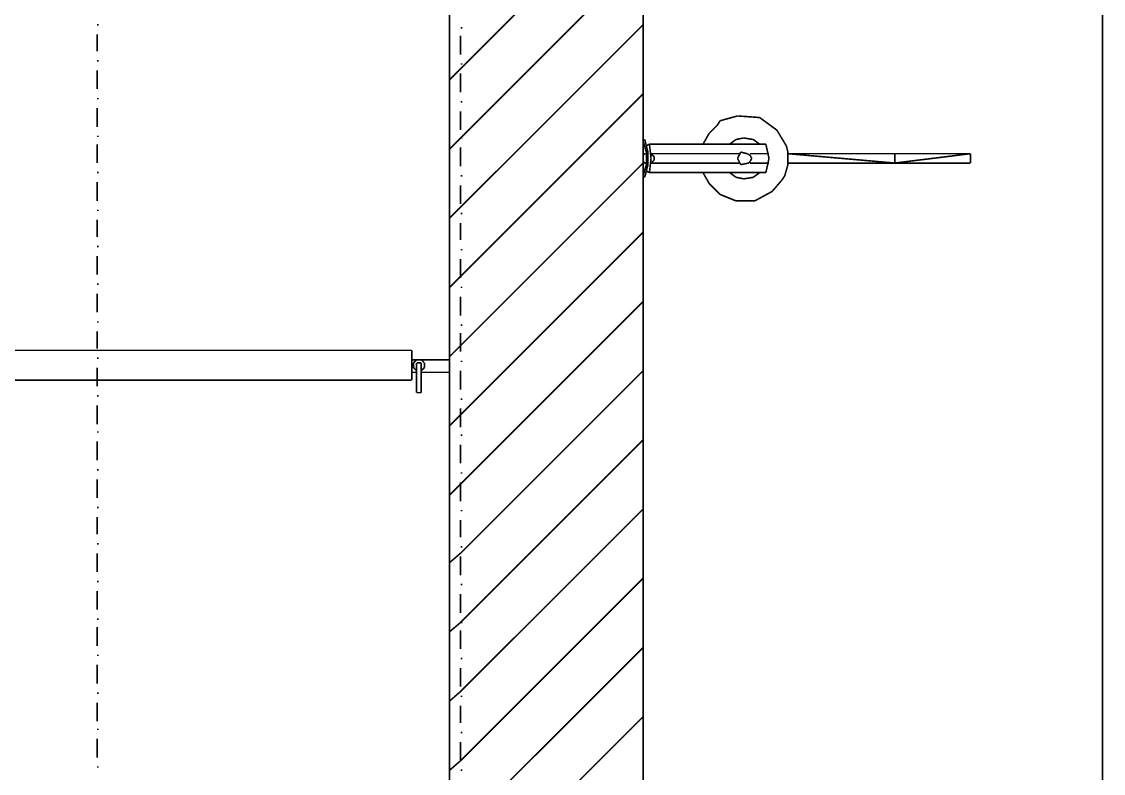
# Model space of a CAD drawing. Header units: metres. Extents: x -593 to 248, y 430 to 1024.
# Drawn here: x -460.59 to -431.43, y 577.85 to 598.11 of the extents above; entities that cross this region are included whole.
import ezdxf

# ---------------------------------------------------------------- set-up
doc = ezdxf.new("R2010")
doc.units = ezdxf.units.M
doc.header["$MEASUREMENT"] = 0
doc.layers.add('C00-00-00-BLACK', color=7, linetype='Continuous')

msp = doc.modelspace()

# ---------------------------------------------------------------- linework, layer by layer
at = {"layer": 'C00-00-00-BLACK', "const_width": 0.0423}
for points in [[(-431.456, 538.81), (-431.456, 660.761)], [(-449.057, 556.444), (-449.057, 605.064)], [(-443.841, 551.272), (-443.841, 604.853)], [(-448.76, 594.975), (-444.138, 599.595)], [(-448.76, 596.841), (-446.511, 599.087)], [(-458.558, 598.026), (-458.515, 598.026)], [(-448.76, 593.111), (-443.841, 598.026)], [(-458.558, 597.307), (-458.558, 597.772)], [(-448.76, 597.942), (-448.718, 597.942)], [(-448.76, 597.73), (-448.76, 597.223)], [(-458.558, 597.053), (-458.515, 597.053)], [(-448.76, 596.968), (-448.718, 596.968)], [(-458.558, 596.291), (-458.558, 596.798)], [(-449.057, 596.545), (-448.76, 596.841)], [(-448.76, 596.714), (-448.76, 596.203)], [(-458.558, 596.034), (-458.515, 596.034)], [(-448.76, 591.245), (-443.841, 596.162)], [(-458.558, 595.271), (-458.558, 595.78)], [(-448.76, 595.95), (-448.718, 595.95)], [(-448.76, 595.696), (-448.76, 595.187)], [(-441.761, 595.441), (-441.847, 595.314)], [(-441.296, 595.569), (-441.761, 595.441)], [(-440.7, 595.526), (-441.296, 595.569)], [(-440.236, 595.187), (-440.7, 595.526)], [(-442.058, 595.103), (-442.227, 594.807)], [(-441.847, 595.314), (-442.058, 595.103)], [(-439.981, 594.764), (-440.236, 595.187)], [(-458.558, 595.018), (-458.515, 595.018)], [(-458.558, 594.299), (-458.558, 594.807)], [(-449.057, 594.679), (-448.76, 594.975)], [(-448.76, 594.975), (-448.718, 594.975)], [(-443.797, 594.934), (-443.841, 594.891)], [(-443.754, 594.595), (-443.841, 594.891)], [(-443.711, 594.595), (-443.797, 594.934)], [(-443.67, 594.807), (-443.754, 594.764)], [(-443.627, 594.425), (-443.67, 594.807)], [(-443.67, 594.807), (-440.532, 594.807)], [(-441.338, 594.934), (-441.508, 594.807)], [(-441.127, 594.975), (-441.338, 594.934)], [(-440.87, 594.934), (-441.127, 594.975)], [(-440.7, 594.807), (-440.87, 594.934)], [(-440.447, 594.425), (-440.532, 594.807)], [(-448.76, 594.722), (-448.76, 594.213)], [(-443.797, 594.552), (-443.841, 594.511)], [(-443.754, 594.552), (-443.797, 594.552)], [(-443.754, 594.256), (-443.754, 594.595)], [(-443.711, 594.256), (-443.711, 594.595)], [(-443.543, 594.468), (-443.627, 594.552)], [(-443.627, 594.552), (-441.254, 594.552)], [(-441.211, 594.595), (-441.296, 594.425)], [(-441.042, 594.552), (-441.211, 594.595)], [(-440.958, 594.511), (-441.042, 594.552)], [(-440.958, 594.552), (-440.447, 594.552)], [(-439.938, 594.595), (-439.981, 594.764)], [(-439.938, 594.256), (-439.938, 594.595)], [(-437.055, 594.299), (-439.938, 594.552)], [(-439.938, 594.552), (-437.055, 594.552)], [(-437.055, 594.299), (-439.938, 594.552)], [(-439.938, 594.552), (-439.938, 594.299)], [(-437.055, 594.552), (-437.055, 594.299)], [(-437.055, 594.552), (-437.055, 594.299)], [(-437.055, 594.299), (-435.017, 594.552)], [(-435.017, 594.552), (-437.055, 594.552)], [(-437.055, 594.299), (-435.017, 594.552)], [(-435.017, 594.552), (-435.017, 594.299)], [(-448.76, 589.38), (-443.841, 594.299)], [(-443.841, 594.341), (-443.841, 594.511)], [(-443.841, 594.341), (-443.797, 594.299)], [(-443.841, 593.957), (-443.754, 594.256)], [(-443.754, 594.299), (-443.797, 594.299)], [(-443.797, 594.299), (-443.754, 594.299)], [(-443.797, 593.915), (-443.711, 594.256)], [(-443.67, 594.042), (-443.627, 594.425)], [(-443.627, 594.299), (-443.543, 594.382)], [(-443.627, 594.299), (-441.254, 594.299)], [(-443.543, 594.382), (-443.543, 594.468)], [(-441.296, 594.425), (-441.211, 594.256)], [(-441.211, 594.256), (-440.999, 594.299)], [(-440.999, 594.299), (-440.958, 594.341)], [(-440.912, 594.425), (-440.958, 594.511)], [(-440.958, 594.341), (-440.912, 594.425)], [(-440.958, 594.299), (-440.447, 594.299)], [(-440.532, 594.042), (-440.447, 594.425)], [(-440.023, 593.957), (-439.938, 594.256)], [(-439.938, 594.299), (-437.055, 594.299)], [(-435.017, 594.299), (-437.055, 594.299)], [(-458.558, 594.042), (-458.515, 594.042)], [(-448.76, 593.957), (-448.718, 593.957)], [(-443.797, 593.915), (-443.841, 593.957)], [(-443.67, 594.042), (-443.754, 594.083)], [(-443.67, 594.042), (-440.532, 594.042)], [(-442.227, 594.042), (-442.058, 593.746)], [(-441.508, 594.042), (-441.338, 593.915)], [(-440.87, 593.915), (-440.7, 594.042)], [(-440.108, 593.83), (-440.023, 593.957)], [(-458.558, 593.28), (-458.558, 593.787)], [(-448.76, 593.703), (-448.76, 593.195)], [(-442.058, 593.746), (-441.847, 593.534)], [(-441.338, 593.915), (-441.127, 593.873)], [(-441.127, 593.873), (-440.87, 593.915)], [(-440.362, 593.534), (-440.108, 593.83)], [(-441.847, 593.534), (-441.761, 593.45)], [(-441.761, 593.45), (-441.338, 593.28)], [(-440.828, 593.28), (-440.362, 593.534)], [(-449.057, 592.814), (-448.76, 593.111)], [(-441.338, 593.28), (-440.828, 593.28)], [(-458.558, 593.025), (-458.515, 593.025)], [(-458.558, 592.306), (-458.558, 592.772)], [(-448.76, 592.941), (-448.718, 592.941)], [(-448.76, 592.687), (-448.76, 592.222)], [(-448.76, 587.514), (-443.841, 592.433)], [(-458.558, 592.05), (-458.515, 592.05)], [(-448.76, 591.964), (-448.718, 591.964)], [(-458.558, 591.288), (-458.558, 591.796)], [(-448.76, 591.711), (-448.76, 591.203)], [(-458.558, 591.034), (-458.515, 591.034)], [(-449.057, 590.949), (-448.76, 591.245)], [(-458.558, 590.272), (-458.558, 590.779)], [(-448.76, 590.949), (-448.718, 590.949)], [(-448.76, 590.695), (-448.76, 590.187)], [(-448.76, 585.648), (-443.841, 590.568)], [(-458.558, 590.014), (-458.515, 590.014)], [(-448.76, 589.93), (-448.718, 589.93)], [(-458.558, 589.295), (-458.558, 589.761)], [(-448.76, 589.718), (-448.76, 589.211)], [(-449.057, 589.084), (-448.76, 589.38)], [(-483.453, 589.252), (-450.075, 589.252)], [(-458.558, 589.041), (-458.515, 589.041)], [(-450.075, 588.449), (-450.075, 589.252)], [(-450.075, 588.998), (-449.057, 588.998)], [(-449.948, 588.998), (-450.032, 588.914)], [(-449.822, 588.998), (-449.948, 588.998)], [(-449.736, 588.914), (-449.822, 588.998)], [(-458.558, 588.279), (-458.558, 588.788)], [(-450.032, 588.914), (-450.032, 588.788)], [(-450.032, 588.788), (-449.948, 588.702)], [(-449.863, 588.914), (-449.948, 588.914)], [(-449.948, 588.914), (-449.948, 588.829)], [(-449.948, 588.11), (-449.948, 588.829)], [(-449.822, 588.914), (-449.863, 588.914)], [(-449.822, 588.829), (-449.822, 588.914)], [(-449.822, 588.11), (-449.822, 588.829)], [(-449.822, 588.702), (-449.736, 588.788)], [(-449.736, 588.788), (-449.736, 588.914)], [(-448.76, 588.956), (-448.718, 588.956)], [(-448.76, 583.784), (-443.841, 588.702)], [(-448.76, 588.702), (-448.76, 588.194)], [(-482.817, 588.449), (-450.075, 588.449)], [(-450.075, 588.659), (-449.948, 588.659)], [(-449.822, 588.659), (-449.057, 588.659)], [(-449.822, 588.11), (-449.948, 588.11)], [(-458.558, 588.023), (-458.515, 588.023)], [(-448.76, 587.938), (-448.718, 587.938)], [(-458.558, 587.261), (-458.558, 587.768)], [(-448.76, 587.684), (-448.76, 587.175)], [(-449.057, 587.218), (-448.76, 587.514)], [(-458.558, 587.049), (-458.515, 587.049)], [(-448.76, 586.965), (-448.718, 586.965)], [(-458.558, 586.287), (-458.558, 586.795)], [(-448.76, 581.918), (-443.841, 586.838)], [(-448.76, 586.71), (-448.76, 586.203)], [(-458.558, 586.03), (-458.515, 586.03)], [(-458.558, 585.268), (-458.558, 585.777)], [(-448.76, 585.945), (-448.718, 585.945)], [(-449.057, 585.352), (-448.76, 585.648)], [(-448.76, 585.691), (-448.76, 585.184)], [(-458.558, 585.014), (-458.515, 585.014)], [(-448.76, 580.057), (-443.841, 584.972)], [(-448.76, 584.929), (-448.718, 584.929)], [(-458.558, 584.294), (-458.558, 584.76)], [(-448.76, 584.675), (-448.76, 584.21)], [(-458.558, 584.038), (-458.515, 584.038)], [(-458.558, 583.276), (-458.558, 583.784)], [(-449.057, 583.53), (-448.76, 583.784)], [(-448.76, 583.954), (-448.718, 583.954)], [(-448.76, 583.699), (-448.76, 583.191)], [(-458.558, 583.022), (-458.515, 583.022)], [(-448.76, 578.191), (-443.841, 583.106)], [(-448.76, 582.937), (-448.718, 582.937)], [(-458.558, 582.26), (-458.558, 582.768)], [(-448.76, 582.683), (-448.76, 582.175)], [(-458.558, 582.004), (-458.515, 582.004)], [(-458.558, 581.283), (-458.558, 581.791)], [(-449.057, 581.665), (-448.76, 581.918)], [(-448.76, 581.918), (-448.718, 581.918)], [(-448.76, 581.707), (-448.76, 581.199)], [(-448.76, 576.325), (-443.841, 581.242)], [(-458.558, 581.03), (-458.515, 581.03)], [(-448.76, 580.945), (-448.718, 580.945)], [(-458.558, 580.267), (-458.558, 580.776)], [(-448.76, 580.69), (-448.76, 580.183)], [(-458.558, 580.014), (-458.515, 580.014)], [(-449.057, 579.799), (-448.76, 580.057)], [(-458.558, 579.249), (-458.558, 579.757)], [(-448.76, 579.926), (-448.718, 579.926)], [(-448.76, 579.672), (-448.76, 579.206)], [(-448.76, 574.46), (-443.841, 579.376)], [(-458.558, 579.037), (-458.515, 579.037)], [(-458.558, 578.275), (-458.558, 578.783)], [(-448.76, 578.953), (-448.718, 578.953)], [(-448.76, 578.699), (-448.76, 578.191)], [(-449.057, 577.934), (-448.76, 578.191)], [(-458.558, 578.021), (-458.515, 578.021)], [(-448.76, 577.934), (-448.718, 577.934)]]:
    msp.add_lwpolyline(points, dxfattribs=at)

doc.saveas('drawing.dxf')
